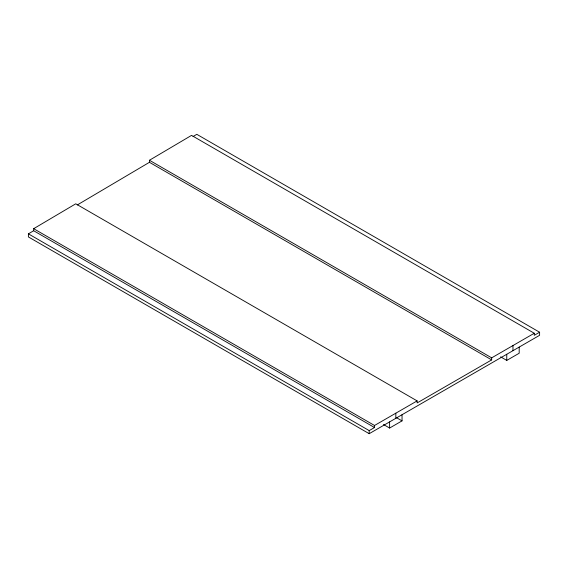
<?xml version="1.0" encoding="UTF-8"?>
<svg xmlns="http://www.w3.org/2000/svg" width="568" height="568" viewBox="0 0 568 568"><rect width="100%" height="100%" fill="white"/><g stroke="black" fill="none" stroke-linecap="round" stroke-linejoin="round"><path stroke-width="0.85" d="M33.661 228.691L75.757 203.805L417.125 400.894L417.125 402.939L491.675 359.899L491.675 357.847L149.441 160.261L191.544 135.376L534.275 333.253L534.275 335.305L539.6 332.23L539.6 335.305L369.2 433.682L28.4 236.927L28.4 233.853L33.661 230.736L33.661 228.691L374.525 425.482L417.125 400.894M77.276 204.963L149.441 162.306L149.441 160.261M193.042 136.54L196.805 134.318L539.6 332.23M491.675 357.847L534.275 333.253M28.4 233.853L369.2 430.608L374.525 427.534L374.525 425.482M383.471 424.502L389.612 428.045L402.037 420.874L402.037 414.725M500.628 356.867L506.762 360.41L519.188 353.239L519.188 347.091M149.441 162.306L491.675 359.899M396.663 417.771L402.037 420.874M33.661 230.736L374.525 427.534M512.975 345.55L512.975 350.676M506.762 354.262L506.762 360.41M395.825 413.185L395.825 418.311M389.612 421.896L389.612 428.045M369.2 430.608L369.2 433.682"/></g></svg>
